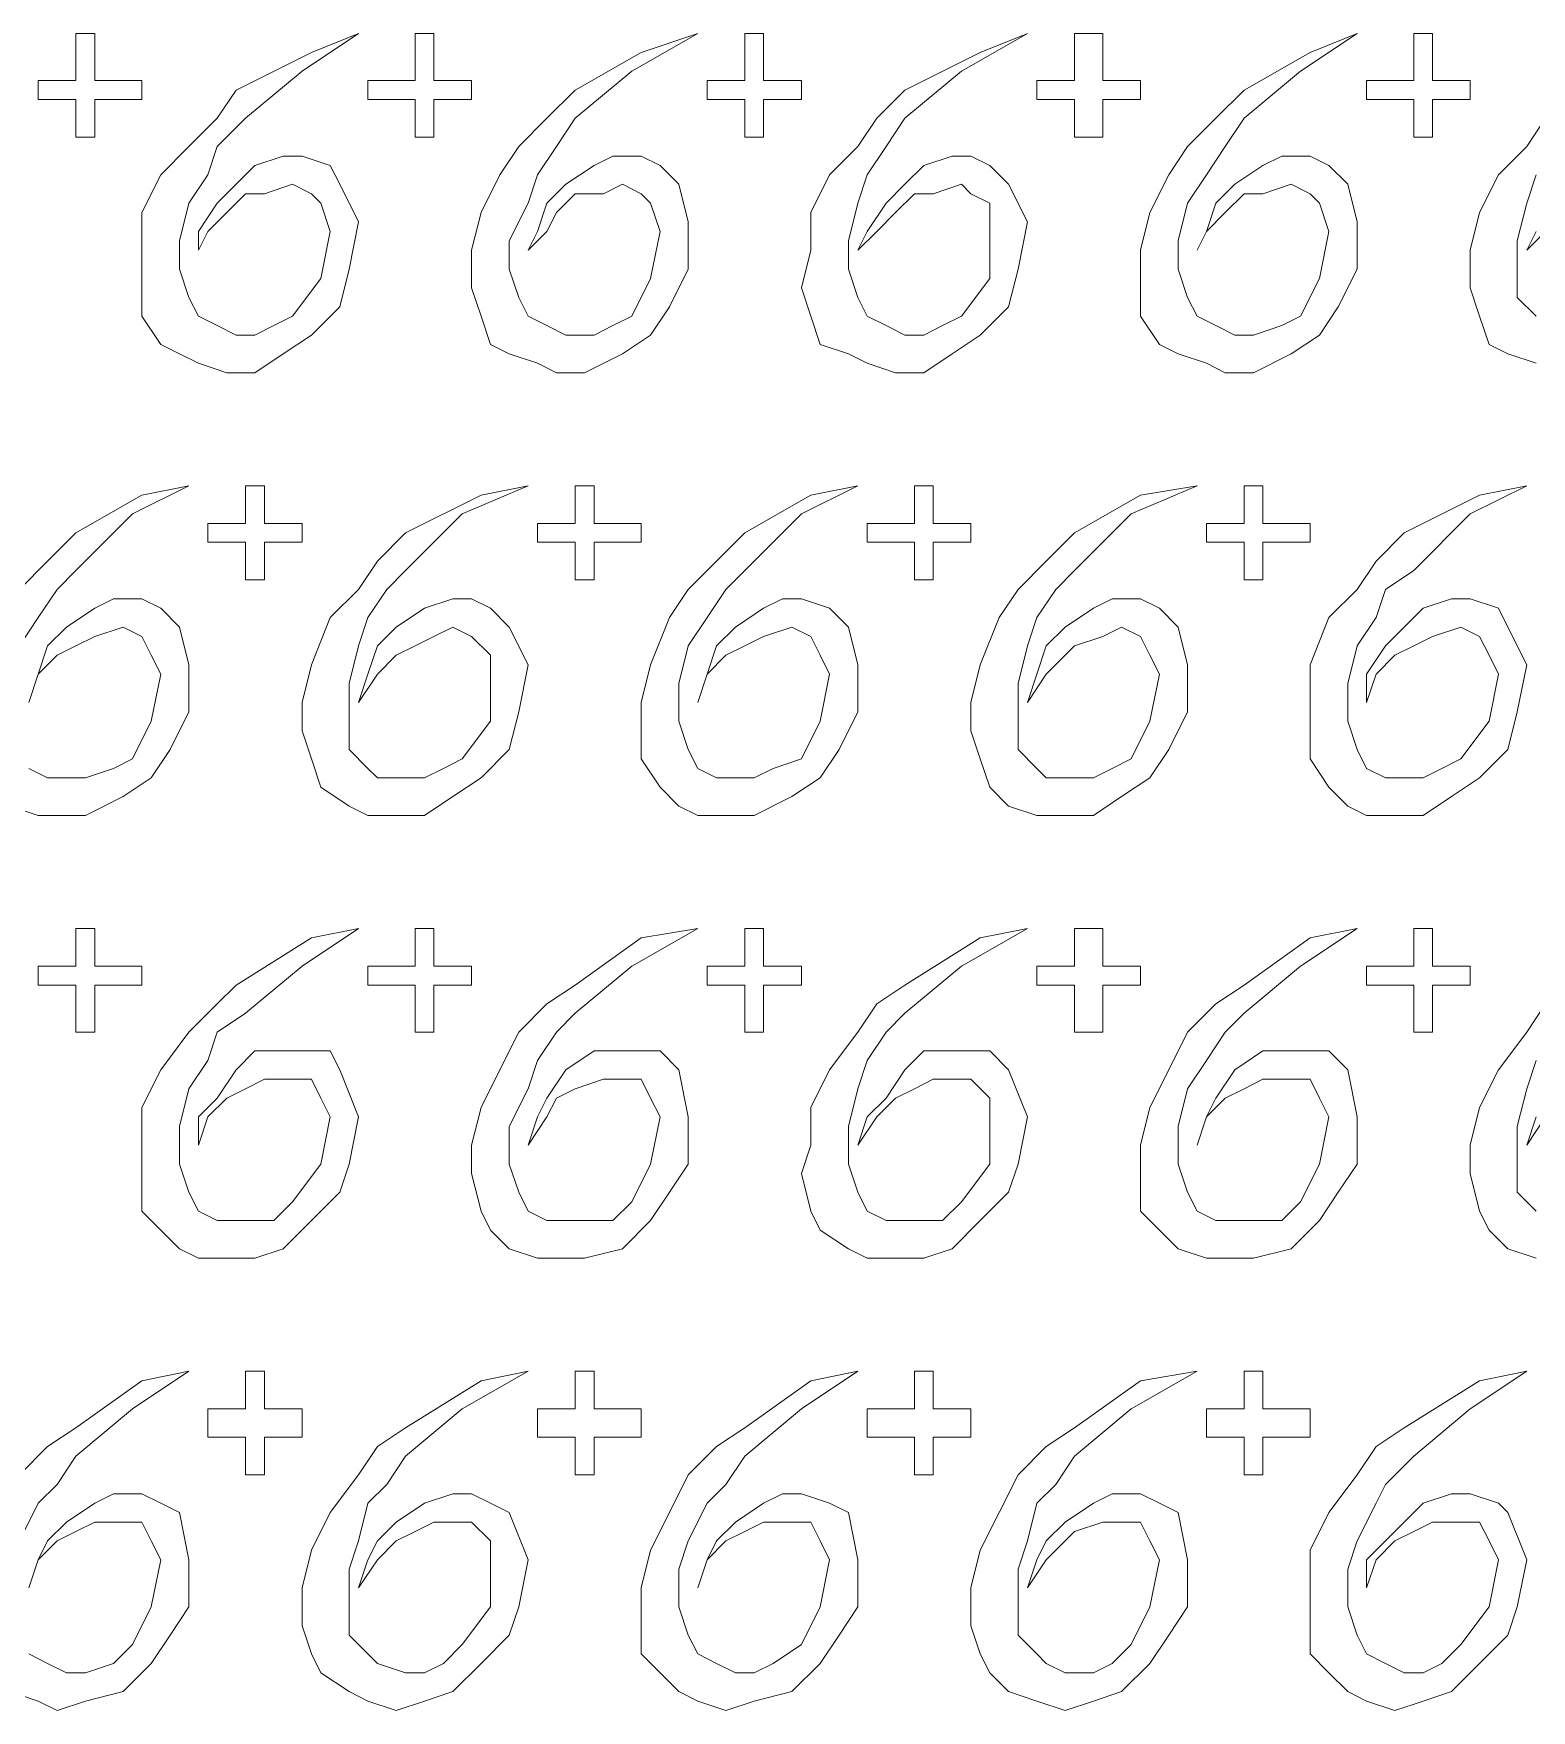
# Model space of a CAD drawing. Extents: x -66030 to 95157, y -13132 to 45879.
# Drawn here: x -5809 to -5188, y 25923 to 26618 of the extents above; entities that cross this region are included whole.
import ezdxf

# ---------------------------------------------------------------- set-up
doc = ezdxf.new("R2010")
doc.units = 0
doc.header["$LTSCALE"] = 100
doc.header["$MEASUREMENT"] = 0
doc.layers.get('0').update_dxf_attribs({"linetype": 'CONTINUOUS'})

msp = doc.modelspace()

# ---------------------------------------------------------------- linework, layer by layer
at = {"lineweight": 0}
for points in [[(-5806.81, 26598.6), (-5799, 26598.6), (-5791.19, 26598.6), (-5791.19, 26606.41), (-5791.19, 26618.13), (-5787.28, 26618.13), (-5783.38, 26618.13), (-5783.38, 26606.41), (-5783.38, 26598.6), (-5775.56, 26598.6), (-5763.85, 26598.6), (-5763.85, 26594.7), (-5763.85, 26590.79), (-5775.56, 26590.79), (-5783.38, 26590.79), (-5783.38, 26582.98), (-5783.38, 26575.17), (-5787.28, 26575.17), (-5791.19, 26575.17), (-5791.19, 26582.98), (-5791.19, 26590.79), (-5799, 26590.79), (-5806.81, 26590.79), (-5806.81, 26594.7), (-5806.81, 26598.6)], [(-5740.41, 26528.29), (-5736.51, 26536.11), (-5728.69, 26543.92), (-5720.88, 26551.73), (-5713.07, 26551.73), (-5701.35, 26555.64), (-5693.54, 26551.73), (-5689.63, 26547.82), (-5685.73, 26536.11), (-5689.63, 26516.58), (-5701.35, 26500.95), (-5709.16, 26497.05), (-5716.98, 26493.14), (-5724.79, 26493.14), (-5732.6, 26497.05), (-5740.41, 26500.95), (-5744.32, 26508.76), (-5748.22, 26520.48), (-5748.22, 26532.2), (-5744.32, 26547.82), (-5736.51, 26559.54), (-5732.6, 26571.26), (-5720.88, 26582.98), (-5697.45, 26602.51), (-5674.01, 26618.13), (-5693.54, 26610.32), (-5724.79, 26594.7), (-5732.6, 26582.98), (-5744.32, 26571.26), (-5756.03, 26559.54), (-5763.85, 26543.92), (-5763.85, 26528.29), (-5763.85, 26512.67), (-5763.85, 26500.95), (-5756.03, 26489.23), (-5748.22, 26485.33), (-5740.41, 26481.42), (-5728.69, 26477.52), (-5716.98, 26477.52), (-5705.26, 26485.33), (-5693.54, 26493.14), (-5681.82, 26504.86), (-5677.92, 26520.48), (-5674.01, 26540.01), (-5681.82, 26555.64), (-5685.73, 26563.45), (-5697.45, 26567.35), (-5705.26, 26567.35), (-5716.98, 26563.45), (-5724.79, 26555.64), (-5732.6, 26547.82), (-5740.41, 26536.11), (-5740.41, 26528.29)], [(-5670.1, 26598.6), (-5662.29, 26598.6), (-5650.57, 26598.6), (-5650.57, 26606.41), (-5650.57, 26618.13), (-5646.67, 26618.13), (-5642.76, 26618.13), (-5642.76, 26606.41), (-5642.76, 26598.6), (-5634.95, 26598.6), (-5627.14, 26598.6), (-5627.14, 26594.7), (-5627.14, 26590.79), (-5634.95, 26590.79), (-5642.76, 26590.79), (-5642.76, 26582.98), (-5642.76, 26575.17), (-5646.67, 26575.17), (-5650.57, 26575.17), (-5650.57, 26582.98), (-5650.57, 26590.79), (-5662.29, 26590.79), (-5670.1, 26590.79), (-5670.1, 26594.7), (-5670.1, 26598.6)], [(-5603.7, 26528.29), (-5595.89, 26536.11), (-5591.98, 26543.92), (-5584.17, 26551.73), (-5572.45, 26551.73), (-5564.64, 26555.64), (-5556.83, 26551.73), (-5552.92, 26547.82), (-5549.02, 26536.11), (-5552.92, 26516.58), (-5560.74, 26500.95), (-5568.55, 26497.05), (-5576.36, 26493.14), (-5588.08, 26493.14), (-5595.89, 26497.05), (-5603.7, 26500.95), (-5607.61, 26508.76), (-5611.51, 26520.48), (-5611.51, 26532.2), (-5603.7, 26547.82), (-5599.8, 26559.54), (-5591.98, 26571.26), (-5584.17, 26582.98), (-5560.74, 26602.51), (-5533.39, 26618.13), (-5556.83, 26610.32), (-5584.17, 26594.7), (-5595.89, 26582.98), (-5607.61, 26571.26), (-5615.42, 26559.54), (-5623.23, 26543.92), (-5627.14, 26528.29), (-5627.14, 26512.67), (-5623.23, 26500.95), (-5619.33, 26489.23), (-5611.51, 26485.33), (-5599.8, 26481.42), (-5591.98, 26477.52), (-5580.27, 26477.52), (-5564.64, 26485.33), (-5552.92, 26493.14), (-5545.11, 26504.86), (-5537.3, 26520.48), (-5537.3, 26540.01), (-5541.21, 26555.64), (-5549.02, 26563.45), (-5556.83, 26567.35), (-5568.55, 26567.35), (-5576.36, 26563.45), (-5588.08, 26555.64), (-5595.89, 26547.82), (-5599.8, 26536.11), (-5603.7, 26528.29)], [(-5529.49, 26598.6), (-5521.68, 26598.6), (-5513.86, 26598.6), (-5513.86, 26606.41), (-5513.86, 26618.13), (-5509.96, 26618.13), (-5506.05, 26618.13), (-5506.05, 26606.41), (-5506.05, 26598.6), (-5498.24, 26598.6), (-5490.43, 26598.6), (-5490.43, 26594.7), (-5490.43, 26590.79), (-5498.24, 26590.79), (-5506.05, 26590.79), (-5506.05, 26582.98), (-5506.05, 26575.17), (-5509.96, 26575.17), (-5513.86, 26575.17), (-5513.86, 26582.98), (-5513.86, 26590.79), (-5521.68, 26590.79), (-5529.49, 26590.79), (-5529.49, 26594.7), (-5529.49, 26598.6)], [(-5466.99, 26528.29), (-5459.18, 26536.11), (-5451.37, 26543.92), (-5443.56, 26551.73), (-5435.75, 26551.73), (-5424.03, 26555.64), (-5420.12, 26551.73), (-5412.31, 26547.82), (-5412.31, 26536.11), (-5412.31, 26516.58), (-5424.03, 26500.95), (-5431.84, 26497.05), (-5439.65, 26493.14), (-5447.46, 26493.14), (-5455.28, 26497.05), (-5463.09, 26500.95), (-5466.99, 26508.76), (-5470.9, 26520.48), (-5470.9, 26532.2), (-5466.99, 26547.82), (-5463.09, 26559.54), (-5455.28, 26571.26), (-5447.46, 26582.98), (-5424.03, 26602.51), (-5396.69, 26618.13), (-5416.22, 26610.32), (-5447.46, 26594.7), (-5459.18, 26582.98), (-5466.99, 26571.26), (-5478.71, 26559.54), (-5486.52, 26543.92), (-5486.52, 26528.29), (-5490.43, 26512.67), (-5486.52, 26500.95), (-5482.62, 26489.23), (-5470.9, 26485.33), (-5463.09, 26481.42), (-5451.37, 26477.52), (-5439.65, 26477.52), (-5427.93, 26485.33), (-5416.22, 26493.14), (-5404.5, 26504.86), (-5400.59, 26520.48), (-5396.69, 26540.01), (-5404.5, 26555.64), (-5412.31, 26563.45), (-5420.12, 26567.35), (-5427.93, 26567.35), (-5439.65, 26563.45), (-5447.46, 26555.64), (-5455.28, 26547.82), (-5463.09, 26536.11), (-5466.99, 26528.29)], [(-5392.78, 26598.6), (-5384.97, 26598.6), (-5377.16, 26598.6), (-5377.16, 26606.41), (-5377.16, 26618.13), (-5373.25, 26618.13), (-5365.44, 26618.13), (-5365.44, 26606.41), (-5365.44, 26598.6), (-5357.63, 26598.6), (-5349.81, 26598.6), (-5349.81, 26594.7), (-5349.81, 26590.79), (-5357.63, 26590.79), (-5365.44, 26590.79), (-5365.44, 26582.98), (-5365.44, 26575.17), (-5373.25, 26575.17), (-5377.16, 26575.17), (-5377.16, 26582.98), (-5377.16, 26590.79), (-5384.97, 26590.79), (-5392.78, 26590.79), (-5392.78, 26594.7), (-5392.78, 26598.6)], [(-5326.38, 26528.29), (-5322.47, 26536.11), (-5314.66, 26543.92), (-5306.85, 26551.73), (-5299.04, 26551.73), (-5287.32, 26555.64), (-5279.51, 26551.73), (-5275.6, 26547.82), (-5271.69, 26536.11), (-5275.6, 26516.58), (-5283.41, 26500.95), (-5291.22, 26497.05), (-5302.94, 26493.14), (-5310.75, 26493.14), (-5318.57, 26497.05), (-5326.38, 26500.95), (-5330.28, 26508.76), (-5334.19, 26520.48), (-5334.19, 26532.2), (-5330.28, 26547.82), (-5322.47, 26559.54), (-5314.66, 26571.26), (-5306.85, 26582.98), (-5283.41, 26602.51), (-5259.98, 26618.13), (-5279.51, 26610.32), (-5306.85, 26594.7), (-5318.57, 26582.98), (-5330.28, 26571.26), (-5338.1, 26559.54), (-5345.91, 26543.92), (-5349.81, 26528.29), (-5349.81, 26512.67), (-5349.81, 26500.95), (-5342, 26489.23), (-5334.19, 26485.33), (-5322.47, 26481.42), (-5314.66, 26477.52), (-5302.94, 26477.52), (-5287.32, 26485.33), (-5275.6, 26493.14), (-5267.79, 26504.86), (-5259.98, 26520.48), (-5259.98, 26540.01), (-5263.88, 26555.64), (-5271.69, 26563.45), (-5279.51, 26567.35), (-5291.22, 26567.35), (-5299.04, 26563.45), (-5310.75, 26555.64), (-5318.57, 26547.82), (-5322.47, 26536.11), (-5326.38, 26528.29)], [(-5256.07, 26598.6), (-5244.35, 26598.6), (-5236.54, 26598.6), (-5236.54, 26606.41), (-5236.54, 26618.13), (-5232.64, 26618.13), (-5228.73, 26618.13), (-5228.73, 26606.41), (-5228.73, 26598.6), (-5220.92, 26598.6), (-5213.11, 26598.6), (-5213.11, 26594.7), (-5213.11, 26590.79), (-5220.92, 26590.79), (-5228.73, 26590.79), (-5228.73, 26582.98), (-5228.73, 26575.17), (-5232.64, 26575.17), (-5236.54, 26575.17), (-5236.54, 26582.98), (-5236.54, 26590.79), (-5244.35, 26590.79), (-5256.07, 26590.79), (-5256.07, 26594.7), (-5256.07, 26598.6)], [(-5736.51, 26415.02), (-5728.69, 26415.02), (-5720.88, 26415.02), (-5720.88, 26422.83), (-5720.88, 26430.64), (-5716.98, 26430.64), (-5713.07, 26430.64), (-5713.07, 26422.83), (-5713.07, 26415.02), (-5705.26, 26415.02), (-5697.45, 26415.02), (-5697.45, 26411.11), (-5697.45, 26407.21), (-5705.26, 26407.21), (-5713.07, 26407.21), (-5713.07, 26399.4), (-5713.07, 26391.58), (-5716.98, 26391.58), (-5720.88, 26391.58), (-5720.88, 26399.4), (-5720.88, 26407.21), (-5728.69, 26407.21), (-5736.51, 26407.21), (-5736.51, 26411.11), (-5736.51, 26415.02)], [(-5674.01, 26340.81), (-5666.2, 26352.53), (-5658.39, 26360.34), (-5650.57, 26364.24), (-5642.76, 26368.15), (-5634.95, 26372.06), (-5627.14, 26368.15), (-5619.33, 26360.34), (-5619.33, 26352.53), (-5619.33, 26333), (-5631.04, 26317.37), (-5638.86, 26313.47), (-5646.67, 26309.56), (-5654.48, 26309.56), (-5666.2, 26309.56), (-5670.1, 26313.47), (-5677.92, 26321.28), (-5677.92, 26333), (-5677.92, 26348.62), (-5674.01, 26364.24), (-5670.1, 26375.96), (-5662.29, 26387.68), (-5654.48, 26395.49), (-5631.04, 26418.93), (-5603.7, 26430.64), (-5623.23, 26426.74), (-5654.48, 26411.11), (-5666.2, 26399.4), (-5674.01, 26387.68), (-5685.73, 26375.96), (-5693.54, 26356.43), (-5697.45, 26340.81), (-5697.45, 26329.09), (-5693.54, 26317.37), (-5689.63, 26305.65), (-5677.92, 26297.84), (-5670.1, 26293.94), (-5658.39, 26293.94), (-5646.67, 26293.94), (-5634.95, 26301.75), (-5623.23, 26309.56), (-5611.51, 26321.28), (-5607.61, 26336.9), (-5603.7, 26356.43), (-5611.51, 26372.06), (-5619.33, 26379.87), (-5627.14, 26383.77), (-5634.95, 26383.77), (-5646.67, 26379.87), (-5658.39, 26372.06), (-5666.2, 26364.24), (-5670.1, 26352.53), (-5674.01, 26340.81)], [(-5599.8, 26415.02), (-5591.98, 26415.02), (-5584.17, 26415.02), (-5584.17, 26422.83), (-5584.17, 26430.64), (-5580.27, 26430.64), (-5576.36, 26430.64), (-5576.36, 26422.83), (-5576.36, 26415.02), (-5564.64, 26415.02), (-5556.83, 26415.02), (-5556.83, 26411.11), (-5556.83, 26407.21), (-5564.64, 26407.21), (-5576.36, 26407.21), (-5576.36, 26399.4), (-5576.36, 26391.58), (-5580.27, 26391.58), (-5584.17, 26391.58), (-5584.17, 26399.4), (-5584.17, 26407.21), (-5591.98, 26407.21), (-5599.8, 26407.21), (-5599.8, 26411.11), (-5599.8, 26415.02)], [(-5533.39, 26340.81), (-5529.49, 26352.53), (-5521.68, 26360.34), (-5513.86, 26364.24), (-5506.05, 26368.15), (-5494.34, 26372.06), (-5486.52, 26368.15), (-5482.62, 26360.34), (-5478.71, 26352.53), (-5482.62, 26333), (-5490.43, 26317.37), (-5502.15, 26313.47), (-5509.96, 26309.56), (-5517.77, 26309.56), (-5525.58, 26309.56), (-5533.39, 26313.47), (-5537.3, 26321.28), (-5541.21, 26333), (-5541.21, 26348.62), (-5537.3, 26364.24), (-5529.49, 26375.96), (-5521.68, 26387.68), (-5513.86, 26395.49), (-5490.43, 26418.93), (-5466.99, 26430.64), (-5486.52, 26426.74), (-5513.86, 26411.11), (-5525.58, 26399.4), (-5537.3, 26387.68), (-5545.11, 26375.96), (-5552.92, 26356.43), (-5556.83, 26340.81), (-5556.83, 26329.09), (-5556.83, 26317.37), (-5549.02, 26305.65), (-5541.21, 26297.84), (-5533.39, 26293.94), (-5521.68, 26293.94), (-5509.96, 26293.94), (-5494.34, 26301.75), (-5482.62, 26309.56), (-5474.81, 26321.28), (-5466.99, 26336.9), (-5466.99, 26356.43), (-5470.9, 26372.06), (-5478.71, 26379.87), (-5490.43, 26383.77), (-5498.24, 26383.77), (-5506.05, 26379.87), (-5517.77, 26372.06), (-5525.58, 26364.24), (-5529.49, 26352.53), (-5533.39, 26340.81)], [(-5463.09, 26415.02), (-5451.37, 26415.02), (-5443.56, 26415.02), (-5443.56, 26422.83), (-5443.56, 26430.64), (-5439.65, 26430.64), (-5435.75, 26430.64), (-5435.75, 26422.83), (-5435.75, 26415.02), (-5427.93, 26415.02), (-5420.12, 26415.02), (-5420.12, 26411.11), (-5420.12, 26407.21), (-5427.93, 26407.21), (-5435.75, 26407.21), (-5435.75, 26399.4), (-5435.75, 26391.58), (-5439.65, 26391.58), (-5443.56, 26391.58), (-5443.56, 26399.4), (-5443.56, 26407.21), (-5451.37, 26407.21), (-5463.09, 26407.21), (-5463.09, 26411.11), (-5463.09, 26415.02)], [(-5396.69, 26340.81), (-5388.87, 26352.53), (-5381.06, 26360.34), (-5377.16, 26364.24), (-5365.44, 26368.15), (-5357.63, 26372.06), (-5349.81, 26368.15), (-5345.91, 26360.34), (-5342, 26352.53), (-5345.91, 26333), (-5353.72, 26317.37), (-5361.53, 26313.47), (-5369.34, 26309.56), (-5381.06, 26309.56), (-5388.87, 26309.56), (-5392.78, 26313.47), (-5400.59, 26321.28), (-5400.59, 26333), (-5400.59, 26348.62), (-5396.69, 26364.24), (-5392.78, 26375.96), (-5384.97, 26387.68), (-5377.16, 26395.49), (-5353.72, 26418.93), (-5326.38, 26430.64), (-5349.81, 26426.74), (-5377.16, 26411.11), (-5388.87, 26399.4), (-5400.59, 26387.68), (-5408.4, 26375.96), (-5416.22, 26356.43), (-5420.12, 26340.81), (-5420.12, 26329.09), (-5416.22, 26317.37), (-5412.31, 26305.65), (-5404.5, 26297.84), (-5392.78, 26293.94), (-5381.06, 26293.94), (-5369.34, 26293.94), (-5357.63, 26301.75), (-5345.91, 26309.56), (-5338.1, 26321.28), (-5330.28, 26336.9), (-5330.28, 26356.43), (-5334.19, 26372.06), (-5342, 26379.87), (-5349.81, 26383.77), (-5361.53, 26383.77), (-5369.34, 26379.87), (-5381.06, 26372.06), (-5388.87, 26364.24), (-5392.78, 26352.53), (-5396.69, 26340.81)], [(-5322.47, 26415.02), (-5314.66, 26415.02), (-5306.85, 26415.02), (-5306.85, 26422.83), (-5306.85, 26430.64), (-5302.94, 26430.64), (-5299.04, 26430.64), (-5299.04, 26422.83), (-5299.04, 26415.02), (-5291.22, 26415.02), (-5279.51, 26415.02), (-5279.51, 26411.11), (-5279.51, 26407.21), (-5291.22, 26407.21), (-5299.04, 26407.21), (-5299.04, 26399.4), (-5299.04, 26391.58), (-5302.94, 26391.58), (-5306.85, 26391.58), (-5306.85, 26399.4), (-5306.85, 26407.21), (-5314.66, 26407.21), (-5322.47, 26407.21), (-5322.47, 26411.11), (-5322.47, 26415.02)], [(-5256.07, 26340.81), (-5252.17, 26352.53), (-5244.35, 26360.34), (-5236.54, 26364.24), (-5228.73, 26368.15), (-5217.01, 26372.06), (-5209.2, 26368.15), (-5205.29, 26360.34), (-5201.39, 26352.53), (-5205.29, 26333), (-5217.01, 26317.37), (-5224.82, 26313.47), (-5232.64, 26309.56), (-5240.45, 26309.56), (-5248.26, 26309.56), (-5256.07, 26313.47), (-5259.98, 26321.28), (-5263.88, 26333), (-5263.88, 26348.62), (-5259.98, 26364.24), (-5252.17, 26375.96), (-5248.26, 26387.68), (-5236.54, 26395.49), (-5213.11, 26418.93), (-5189.67, 26430.64), (-5209.2, 26426.74), (-5240.45, 26411.11), (-5252.17, 26399.4), (-5259.98, 26387.68), (-5271.69, 26375.96), (-5279.51, 26356.43), (-5279.51, 26340.81), (-5279.51, 26329.09), (-5279.51, 26317.37), (-5271.69, 26305.65), (-5263.88, 26297.84), (-5256.07, 26293.94), (-5244.35, 26293.94), (-5232.64, 26293.94), (-5220.92, 26301.75), (-5209.2, 26309.56), (-5197.48, 26321.28), (-5193.58, 26336.9), (-5189.67, 26356.43), (-5197.48, 26372.06), (-5201.39, 26379.87), (-5213.11, 26383.77), (-5220.92, 26383.77), (-5232.64, 26379.87), (-5240.45, 26372.06), (-5248.26, 26364.24), (-5256.07, 26352.53), (-5256.07, 26340.81)], [(-5806.81, 26231.44), (-5799, 26231.44), (-5791.19, 26231.44), (-5791.19, 26239.25), (-5791.19, 26247.06), (-5787.28, 26247.06), (-5783.38, 26247.06), (-5783.38, 26239.25), (-5783.38, 26231.44), (-5775.56, 26231.44), (-5763.85, 26231.44), (-5763.85, 26227.53), (-5763.85, 26223.63), (-5775.56, 26223.63), (-5783.38, 26223.63), (-5783.38, 26211.91), (-5783.38, 26204.1), (-5787.28, 26204.1), (-5791.19, 26204.1), (-5791.19, 26211.91), (-5791.19, 26223.63), (-5799, 26223.63), (-5806.81, 26223.63), (-5806.81, 26227.53), (-5806.81, 26231.44)], [(-5740.41, 26157.23), (-5736.51, 26168.94), (-5728.69, 26176.76), (-5720.88, 26180.66), (-5713.07, 26184.57), (-5701.35, 26184.57), (-5693.54, 26184.57), (-5689.63, 26176.76), (-5685.73, 26168.94), (-5689.63, 26149.41), (-5701.35, 26133.79), (-5709.16, 26125.98), (-5716.98, 26125.98), (-5724.79, 26125.98), (-5732.6, 26125.98), (-5740.41, 26129.89), (-5744.32, 26137.7), (-5748.22, 26149.41), (-5748.22, 26165.04), (-5744.32, 26180.66), (-5736.51, 26192.38), (-5732.6, 26204.1), (-5720.88, 26211.91), (-5697.45, 26231.44), (-5674.01, 26247.06), (-5693.54, 26243.16), (-5724.79, 26223.63), (-5732.6, 26215.82), (-5744.32, 26204.1), (-5756.03, 26188.47), (-5763.85, 26172.85), (-5763.85, 26157.23), (-5763.85, 26145.51), (-5763.85, 26129.89), (-5756.03, 26122.07), (-5748.22, 26114.26), (-5740.41, 26110.36), (-5728.69, 26110.36), (-5716.98, 26110.36), (-5705.26, 26114.26), (-5693.54, 26125.98), (-5681.82, 26137.7), (-5677.92, 26149.41), (-5674.01, 26168.94), (-5681.82, 26188.47), (-5685.73, 26196.29), (-5697.45, 26196.29), (-5705.26, 26196.29), (-5716.98, 26196.29), (-5724.79, 26188.47), (-5732.6, 26176.76), (-5740.41, 26168.94), (-5740.41, 26157.23)], [(-5670.1, 26231.44), (-5662.29, 26231.44), (-5650.57, 26231.44), (-5650.57, 26239.25), (-5650.57, 26247.06), (-5646.67, 26247.06), (-5642.76, 26247.06), (-5642.76, 26239.25), (-5642.76, 26231.44), (-5634.95, 26231.44), (-5627.14, 26231.44), (-5627.14, 26227.53), (-5627.14, 26223.63), (-5634.95, 26223.63), (-5642.76, 26223.63), (-5642.76, 26211.91), (-5642.76, 26204.1), (-5646.67, 26204.1), (-5650.57, 26204.1), (-5650.57, 26211.91), (-5650.57, 26223.63), (-5662.29, 26223.63), (-5670.1, 26223.63), (-5670.1, 26227.53), (-5670.1, 26231.44)], [(-5603.7, 26157.23), (-5595.89, 26168.94), (-5591.98, 26176.76), (-5584.17, 26180.66), (-5572.45, 26184.57), (-5564.64, 26184.57), (-5556.83, 26184.57), (-5552.92, 26176.76), (-5549.02, 26168.94), (-5552.92, 26149.41), (-5560.74, 26133.79), (-5568.55, 26125.98), (-5576.36, 26125.98), (-5588.08, 26125.98), (-5595.89, 26125.98), (-5603.7, 26129.89), (-5607.61, 26137.7), (-5611.51, 26149.41), (-5611.51, 26165.04), (-5603.7, 26180.66), (-5599.8, 26192.38), (-5591.98, 26204.1), (-5584.17, 26211.91), (-5560.74, 26231.44), (-5533.39, 26247.06), (-5556.83, 26243.16), (-5584.17, 26223.63), (-5595.89, 26215.82), (-5607.61, 26204.1), (-5615.42, 26188.47), (-5623.23, 26172.85), (-5627.14, 26157.23), (-5627.14, 26145.51), (-5623.23, 26129.89), (-5619.33, 26122.07), (-5611.51, 26114.26), (-5599.8, 26110.36), (-5591.98, 26110.36), (-5580.27, 26110.36), (-5564.64, 26114.26), (-5552.92, 26125.98), (-5545.11, 26137.7), (-5537.3, 26149.41), (-5537.3, 26168.94), (-5541.21, 26188.47), (-5549.02, 26196.29), (-5556.83, 26196.29), (-5568.55, 26196.29), (-5576.36, 26196.29), (-5588.08, 26188.47), (-5595.89, 26176.76), (-5599.8, 26168.94), (-5603.7, 26157.23)], [(-5529.49, 26231.44), (-5521.68, 26231.44), (-5513.86, 26231.44), (-5513.86, 26239.25), (-5513.86, 26247.06), (-5509.96, 26247.06), (-5506.05, 26247.06), (-5506.05, 26239.25), (-5506.05, 26231.44), (-5498.24, 26231.44), (-5490.43, 26231.44), (-5490.43, 26227.53), (-5490.43, 26223.63), (-5498.24, 26223.63), (-5506.05, 26223.63), (-5506.05, 26211.91), (-5506.05, 26204.1), (-5509.96, 26204.1), (-5513.86, 26204.1), (-5513.86, 26211.91), (-5513.86, 26223.63), (-5521.68, 26223.63), (-5529.49, 26223.63), (-5529.49, 26227.53), (-5529.49, 26231.44)], [(-5466.99, 26157.23), (-5459.18, 26168.94), (-5451.37, 26176.76), (-5443.56, 26180.66), (-5435.75, 26184.57), (-5424.03, 26184.57), (-5420.12, 26184.57), (-5412.31, 26176.76), (-5412.31, 26168.94), (-5412.31, 26149.41), (-5424.03, 26133.79), (-5431.84, 26125.98), (-5439.65, 26125.98), (-5447.46, 26125.98), (-5455.28, 26125.98), (-5463.09, 26129.89), (-5466.99, 26137.7), (-5470.9, 26149.41), (-5470.9, 26165.04), (-5466.99, 26180.66), (-5463.09, 26192.38), (-5455.28, 26204.1), (-5447.46, 26211.91), (-5424.03, 26231.44), (-5396.69, 26247.06), (-5416.22, 26243.16), (-5447.46, 26223.63), (-5459.18, 26215.82), (-5466.99, 26204.1), (-5478.71, 26188.47), (-5486.52, 26172.85), (-5486.52, 26157.23), (-5490.43, 26145.51), (-5486.52, 26129.89), (-5482.62, 26122.07), (-5470.9, 26114.26), (-5463.09, 26110.36), (-5451.37, 26110.36), (-5439.65, 26110.36), (-5427.93, 26114.26), (-5416.22, 26125.98), (-5404.5, 26137.7), (-5400.59, 26149.41), (-5396.69, 26168.94), (-5404.5, 26188.47), (-5412.31, 26196.29), (-5420.12, 26196.29), (-5427.93, 26196.29), (-5439.65, 26196.29), (-5447.46, 26188.47), (-5455.28, 26176.76), (-5463.09, 26168.94), (-5466.99, 26157.23)], [(-5392.78, 26231.44), (-5384.97, 26231.44), (-5377.16, 26231.44), (-5377.16, 26239.25), (-5377.16, 26247.06), (-5373.25, 26247.06), (-5365.44, 26247.06), (-5365.44, 26239.25), (-5365.44, 26231.44), (-5357.63, 26231.44), (-5349.81, 26231.44), (-5349.81, 26227.53), (-5349.81, 26223.63), (-5357.63, 26223.63), (-5365.44, 26223.63), (-5365.44, 26211.91), (-5365.44, 26204.1), (-5373.25, 26204.1), (-5377.16, 26204.1), (-5377.16, 26211.91), (-5377.16, 26223.63), (-5384.97, 26223.63), (-5392.78, 26223.63), (-5392.78, 26227.53), (-5392.78, 26231.44)], [(-5326.38, 26157.23), (-5322.47, 26168.94), (-5314.66, 26176.76), (-5306.85, 26180.66), (-5299.04, 26184.57), (-5287.32, 26184.57), (-5279.51, 26184.57), (-5275.6, 26176.76), (-5271.69, 26168.94), (-5275.6, 26149.41), (-5283.41, 26133.79), (-5291.22, 26125.98), (-5302.94, 26125.98), (-5310.75, 26125.98), (-5318.57, 26125.98), (-5326.38, 26129.89), (-5330.28, 26137.7), (-5334.19, 26149.41), (-5334.19, 26165.04), (-5330.28, 26180.66), (-5322.47, 26192.38), (-5314.66, 26204.1), (-5306.85, 26211.91), (-5283.41, 26231.44), (-5259.98, 26247.06), (-5279.51, 26243.16), (-5306.85, 26223.63), (-5318.57, 26215.82), (-5330.28, 26204.1), (-5338.1, 26188.47), (-5345.91, 26172.85), (-5349.81, 26157.23), (-5349.81, 26145.51), (-5349.81, 26129.89), (-5342, 26122.07), (-5334.19, 26114.26), (-5322.47, 26110.36), (-5314.66, 26110.36), (-5302.94, 26110.36), (-5287.32, 26114.26), (-5275.6, 26125.98), (-5267.79, 26137.7), (-5259.98, 26149.41), (-5259.98, 26168.94), (-5263.88, 26188.47), (-5271.69, 26196.29), (-5279.51, 26196.29), (-5291.22, 26196.29), (-5299.04, 26196.29), (-5310.75, 26188.47), (-5318.57, 26176.76), (-5322.47, 26168.94), (-5326.38, 26157.23)], [(-5256.07, 26231.44), (-5244.35, 26231.44), (-5236.54, 26231.44), (-5236.54, 26239.25), (-5236.54, 26247.06), (-5232.64, 26247.06), (-5228.73, 26247.06), (-5228.73, 26239.25), (-5228.73, 26231.44), (-5220.92, 26231.44), (-5213.11, 26231.44), (-5213.11, 26227.53), (-5213.11, 26223.63), (-5220.92, 26223.63), (-5228.73, 26223.63), (-5228.73, 26211.91), (-5228.73, 26204.1), (-5232.64, 26204.1), (-5236.54, 26204.1), (-5236.54, 26211.91), (-5236.54, 26223.63), (-5244.35, 26223.63), (-5256.07, 26223.63), (-5256.07, 26227.53), (-5256.07, 26231.44)], [(-5736.51, 26047.86), (-5728.69, 26047.86), (-5720.88, 26047.86), (-5720.88, 26055.67), (-5720.88, 26063.48), (-5716.98, 26063.48), (-5713.07, 26063.48), (-5713.07, 26055.67), (-5713.07, 26047.86), (-5705.26, 26047.86), (-5697.45, 26047.86), (-5697.45, 26040.05), (-5697.45, 26036.14), (-5705.26, 26036.14), (-5713.07, 26036.14), (-5713.07, 26028.33), (-5713.07, 26020.52), (-5716.98, 26020.52), (-5720.88, 26020.52), (-5720.88, 26028.33), (-5720.88, 26036.14), (-5728.69, 26036.14), (-5736.51, 26036.14), (-5736.51, 26040.05), (-5736.51, 26047.86)], [(-5674.01, 25973.65), (-5666.2, 25985.36), (-5658.39, 25993.18), (-5650.57, 25997.08), (-5642.76, 26000.99), (-5634.95, 26000.99), (-5627.14, 26000.99), (-5619.33, 25993.18), (-5619.33, 25985.36), (-5619.33, 25965.83), (-5631.04, 25950.21), (-5638.86, 25942.4), (-5646.67, 25938.49), (-5654.48, 25938.49), (-5666.2, 25942.4), (-5670.1, 25946.3), (-5677.92, 25954.12), (-5677.92, 25965.83), (-5677.92, 25981.46), (-5674.01, 25993.18), (-5670.1, 26008.8), (-5662.29, 26016.61), (-5654.48, 26028.33), (-5631.04, 26047.86), (-5603.7, 26063.48), (-5623.23, 26059.58), (-5654.48, 26040.05), (-5666.2, 26032.24), (-5674.01, 26020.52), (-5685.73, 26004.89), (-5693.54, 25989.27), (-5697.45, 25973.65), (-5697.45, 25958.02), (-5693.54, 25946.3), (-5689.63, 25938.49), (-5677.92, 25930.68), (-5670.1, 25926.77), (-5658.39, 25922.87), (-5646.67, 25926.77), (-5634.95, 25930.68), (-5623.23, 25942.4), (-5611.51, 25954.12), (-5607.61, 25965.83), (-5603.7, 25985.36), (-5611.51, 26004.89), (-5619.33, 26008.8), (-5627.14, 26012.71), (-5634.95, 26012.71), (-5646.67, 26008.8), (-5658.39, 26000.99), (-5666.2, 25993.18), (-5670.1, 25985.36), (-5674.01, 25973.65)], [(-5599.8, 26047.86), (-5591.98, 26047.86), (-5584.17, 26047.86), (-5584.17, 26055.67), (-5584.17, 26063.48), (-5580.27, 26063.48), (-5576.36, 26063.48), (-5576.36, 26055.67), (-5576.36, 26047.86), (-5564.64, 26047.86), (-5556.83, 26047.86), (-5556.83, 26040.05), (-5556.83, 26036.14), (-5564.64, 26036.14), (-5576.36, 26036.14), (-5576.36, 26028.33), (-5576.36, 26020.52), (-5580.27, 26020.52), (-5584.17, 26020.52), (-5584.17, 26028.33), (-5584.17, 26036.14), (-5591.98, 26036.14), (-5599.8, 26036.14), (-5599.8, 26040.05), (-5599.8, 26047.86)], [(-5533.39, 25973.65), (-5529.49, 25985.36), (-5521.68, 25993.18), (-5513.86, 25997.08), (-5506.05, 26000.99), (-5494.34, 26000.99), (-5486.52, 26000.99), (-5482.62, 25993.18), (-5478.71, 25985.36), (-5482.62, 25965.83), (-5490.43, 25950.21), (-5502.15, 25942.4), (-5509.96, 25938.49), (-5517.77, 25938.49), (-5525.58, 25942.4), (-5533.39, 25946.3), (-5537.3, 25954.12), (-5541.21, 25965.83), (-5541.21, 25981.46), (-5537.3, 25993.18), (-5529.49, 26008.8), (-5521.68, 26016.61), (-5513.86, 26028.33), (-5490.43, 26047.86), (-5466.99, 26063.48), (-5486.52, 26059.58), (-5513.86, 26040.05), (-5525.58, 26032.24), (-5537.3, 26020.52), (-5545.11, 26004.89), (-5552.92, 25989.27), (-5556.83, 25973.65), (-5556.83, 25958.02), (-5556.83, 25946.3), (-5549.02, 25938.49), (-5541.21, 25930.68), (-5533.39, 25926.77), (-5521.68, 25922.87), (-5509.96, 25926.77), (-5494.34, 25930.68), (-5482.62, 25942.4), (-5474.81, 25954.12), (-5466.99, 25965.83), (-5466.99, 25985.36), (-5470.9, 26004.89), (-5478.71, 26008.8), (-5490.43, 26012.71), (-5498.24, 26012.71), (-5506.05, 26008.8), (-5517.77, 26000.99), (-5525.58, 25993.18), (-5529.49, 25985.36), (-5533.39, 25973.65)], [(-5463.09, 26047.86), (-5451.37, 26047.86), (-5443.56, 26047.86), (-5443.56, 26055.67), (-5443.56, 26063.48), (-5439.65, 26063.48), (-5435.75, 26063.48), (-5435.75, 26055.67), (-5435.75, 26047.86), (-5427.93, 26047.86), (-5420.12, 26047.86), (-5420.12, 26040.05), (-5420.12, 26036.14), (-5427.93, 26036.14), (-5435.75, 26036.14), (-5435.75, 26028.33), (-5435.75, 26020.52), (-5439.65, 26020.52), (-5443.56, 26020.52), (-5443.56, 26028.33), (-5443.56, 26036.14), (-5451.37, 26036.14), (-5463.09, 26036.14), (-5463.09, 26040.05), (-5463.09, 26047.86)], [(-5396.69, 25973.65), (-5388.87, 25985.36), (-5381.06, 25993.18), (-5377.16, 25997.08), (-5365.44, 26000.99), (-5357.63, 26000.99), (-5349.81, 26000.99), (-5345.91, 25993.18), (-5342, 25985.36), (-5345.91, 25965.83), (-5353.72, 25950.21), (-5361.53, 25942.4), (-5369.34, 25938.49), (-5381.06, 25938.49), (-5388.87, 25942.4), (-5392.78, 25946.3), (-5400.59, 25954.12), (-5400.59, 25965.83), (-5400.59, 25981.46), (-5396.69, 25993.18), (-5392.78, 26008.8), (-5384.97, 26016.61), (-5377.16, 26028.33), (-5353.72, 26047.86), (-5326.38, 26063.48), (-5349.81, 26059.58), (-5377.16, 26040.05), (-5388.87, 26032.24), (-5400.59, 26020.52), (-5408.4, 26004.89), (-5416.22, 25989.27), (-5420.12, 25973.65), (-5420.12, 25958.02), (-5416.22, 25946.3), (-5412.31, 25938.49), (-5404.5, 25930.68), (-5392.78, 25926.77), (-5381.06, 25922.87), (-5369.34, 25926.77), (-5357.63, 25930.68), (-5345.91, 25942.4), (-5338.1, 25954.12), (-5330.28, 25965.83), (-5330.28, 25985.36), (-5334.19, 26004.89), (-5342, 26008.8), (-5349.81, 26012.71), (-5361.53, 26012.71), (-5369.34, 26008.8), (-5381.06, 26000.99), (-5388.87, 25993.18), (-5392.78, 25985.36), (-5396.69, 25973.65)], [(-5322.47, 26047.86), (-5314.66, 26047.86), (-5306.85, 26047.86), (-5306.85, 26055.67), (-5306.85, 26063.48), (-5302.94, 26063.48), (-5299.04, 26063.48), (-5299.04, 26055.67), (-5299.04, 26047.86), (-5291.22, 26047.86), (-5279.51, 26047.86), (-5279.51, 26040.05), (-5279.51, 26036.14), (-5291.22, 26036.14), (-5299.04, 26036.14), (-5299.04, 26028.33), (-5299.04, 26020.52), (-5302.94, 26020.52), (-5306.85, 26020.52), (-5306.85, 26028.33), (-5306.85, 26036.14), (-5314.66, 26036.14), (-5322.47, 26036.14), (-5322.47, 26040.05), (-5322.47, 26047.86)], [(-5256.07, 25973.65), (-5252.17, 25985.36), (-5244.35, 25993.18), (-5236.54, 25997.08), (-5228.73, 26000.99), (-5217.01, 26000.99), (-5209.2, 26000.99), (-5205.29, 25993.18), (-5201.39, 25985.36), (-5205.29, 25965.83), (-5217.01, 25950.21), (-5224.82, 25942.4), (-5232.64, 25938.49), (-5240.45, 25938.49), (-5248.26, 25942.4), (-5256.07, 25946.3), (-5259.98, 25954.12), (-5263.88, 25965.83), (-5263.88, 25981.46), (-5259.98, 25993.18), (-5252.17, 26008.8), (-5248.26, 26016.61), (-5236.54, 26028.33), (-5213.11, 26047.86), (-5189.67, 26063.48), (-5209.2, 26059.58), (-5240.45, 26040.05), (-5252.17, 26032.24), (-5259.98, 26020.52), (-5271.69, 26004.89), (-5279.51, 25989.27), (-5279.51, 25973.65), (-5279.51, 25958.02), (-5279.51, 25946.3), (-5271.69, 25938.49), (-5263.88, 25930.68), (-5256.07, 25926.77), (-5244.35, 25922.87), (-5232.64, 25926.77), (-5220.92, 25930.68), (-5209.2, 25942.4), (-5197.48, 25954.12), (-5193.58, 25965.83), (-5189.67, 25985.36), (-5197.48, 26004.89), (-5201.39, 26008.8), (-5213.11, 26012.71), (-5220.92, 26012.71), (-5232.64, 26008.8), (-5240.45, 26000.99), (-5248.26, 25993.18), (-5256.07, 25985.36), (-5256.07, 25973.65)]]:
    msp.add_lwpolyline(points, close=True, dxfattribs=at)
for points in [[(-5181.86, 26582.98), (-5189.67, 26571.26), (-5201.39, 26559.54), (-5209.2, 26543.92), (-5213.11, 26528.29), (-5213.11, 26512.67), (-5209.2, 26500.95), (-5205.29, 26489.23), (-5197.48, 26485.33), (-5185.76, 26481.42)], [(-5185.76, 26500.95), (-5193.58, 26508.76), (-5193.58, 26520.48), (-5193.58, 26532.2), (-5189.67, 26547.82), (-5185.76, 26559.54)], [(-5185.76, 26536.11), (-5189.67, 26528.29), (-5189.67, 26528.29), (-5181.86, 26536.11)], [(-5814.62, 26364.24), (-5806.81, 26375.96), (-5799, 26387.68), (-5791.19, 26395.49), (-5767.75, 26418.93), (-5744.32, 26430.64), (-5763.85, 26426.74), (-5791.19, 26411.11), (-5802.91, 26399.4), (-5814.62, 26387.68)], [(-5818.53, 26297.84), (-5806.81, 26293.94), (-5799, 26293.94), (-5787.28, 26293.94), (-5771.66, 26301.75), (-5759.94, 26309.56), (-5752.13, 26321.28), (-5744.32, 26336.9), (-5744.32, 26356.43), (-5748.22, 26372.06), (-5756.03, 26379.87), (-5763.85, 26383.77), (-5775.56, 26383.77), (-5783.38, 26379.87), (-5795.09, 26372.06), (-5802.91, 26364.24), (-5806.81, 26352.53), (-5810.72, 26340.81)], [(-5810.72, 26340.81), (-5806.81, 26352.53), (-5799, 26360.34), (-5791.19, 26364.24), (-5783.38, 26368.15), (-5771.66, 26372.06), (-5763.85, 26368.15), (-5759.94, 26360.34), (-5756.03, 26352.53), (-5759.94, 26333), (-5767.75, 26317.37), (-5775.56, 26313.47), (-5787.28, 26309.56), (-5795.09, 26309.56), (-5802.91, 26309.56), (-5810.72, 26313.47)], [(-5181.86, 26215.82), (-5189.67, 26204.1), (-5201.39, 26188.47), (-5209.2, 26172.85), (-5213.11, 26157.23), (-5213.11, 26145.51), (-5209.2, 26129.89), (-5205.29, 26122.07), (-5197.48, 26114.26), (-5185.76, 26110.36)], [(-5185.76, 26129.89), (-5193.58, 26137.7), (-5193.58, 26149.41), (-5193.58, 26165.04), (-5189.67, 26180.66), (-5185.76, 26192.38)], [(-5185.76, 26168.94), (-5189.67, 26157.23), (-5189.67, 26157.23), (-5181.86, 26168.94)], [(-5814.62, 25993.18), (-5806.81, 26008.8), (-5799, 26016.61), (-5791.19, 26028.33), (-5767.75, 26047.86), (-5744.32, 26063.48), (-5763.85, 26059.58), (-5791.19, 26040.05), (-5802.91, 26032.24), (-5814.62, 26020.52)], [(-5818.53, 25930.68), (-5806.81, 25926.77), (-5799, 25922.87), (-5787.28, 25926.77), (-5771.66, 25930.68), (-5759.94, 25942.4), (-5752.13, 25954.12), (-5744.32, 25965.83), (-5744.32, 25985.36), (-5748.22, 26004.89), (-5756.03, 26008.8), (-5763.85, 26012.71), (-5775.56, 26012.71), (-5783.38, 26008.8), (-5795.09, 26000.99), (-5802.91, 25993.18), (-5806.81, 25985.36), (-5810.72, 25973.65)], [(-5810.72, 25973.65), (-5806.81, 25985.36), (-5799, 25993.18), (-5791.19, 25997.08), (-5783.38, 26000.99), (-5771.66, 26000.99), (-5763.85, 26000.99), (-5759.94, 25993.18), (-5756.03, 25985.36), (-5759.94, 25965.83), (-5767.75, 25950.21), (-5775.56, 25942.4), (-5787.28, 25938.49), (-5795.09, 25938.49), (-5802.91, 25942.4), (-5810.72, 25946.3)]]:
    msp.add_lwpolyline(points, dxfattribs=at)

doc.saveas('drawing.dxf')
